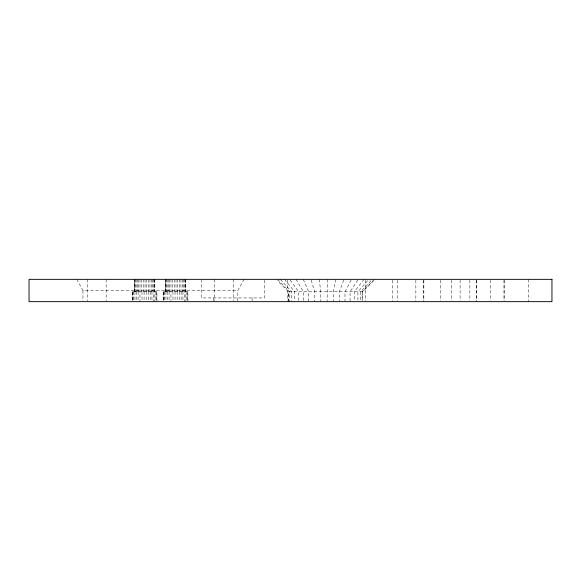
<?xml version="1.0" encoding="UTF-8"?>
<svg xmlns="http://www.w3.org/2000/svg" width="581" height="581" viewBox="0 0 581 581"><rect width="100%" height="100%" fill="white"/><g stroke="black" fill="none" stroke-linecap="round" stroke-linejoin="round"><path stroke-width="0.44" stroke-dasharray="2.9 2.18" d="M134.371 291.742L134.407 279.345L134.407 291.742M165.353 291.742L165.389 279.345L165.389 291.742M288.329 301.655L288.466 291.742L277.355 280.587M327.611 279.345L327.081 301.655M335.949 279.345L333.334 291.742L333.334 301.655M343.676 280.173L339.362 291.742L339.362 301.655M351.084 280.122L344.998 291.742L344.998 301.655M237.84 300.791L237.84 290.5L244.035 279.345M357.765 280.078L350.067 291.742L350.067 301.655M364.069 279.345L354.425 291.742L354.425 301.655M367.635 280.652L357.954 291.742L357.954 301.655M371.005 280.652L360.554 291.742L360.554 301.655M374.353 279.345L362.145 291.742L362.145 300.747M288.466 301.655L288.466 291.742L362.675 291.742L373.83 280.587M76.757 279.345L82.952 290.5L237.84 290.5M277.536 279.345L289.534 291.742L289.534 301.655M280.34 279.345L291.633 291.742L291.633 301.655M284.443 279.345L294.705 291.742L294.705 301.655M290.246 280.078L298.67 291.742L298.67 301.655M296.034 279.345L303.398 291.742L303.398 301.655M303.188 279.345L308.772 291.742L308.772 301.655M311.234 280.173L314.619 291.742L314.619 301.655M319.209 279.345L320.785 291.742L320.785 301.655M528.717 279.345L528.717 301.655M504.264 280.238L504.264 300.762M503.945 280.238L503.945 300.762M490.262 280.238L490.262 300.762M476.631 280.238L476.631 301.655M476.514 280.238L476.514 300.762M469.862 280.238L469.862 300.762M460.116 280.238L460.116 300.762M451.27 280.238L451.27 300.762M440.245 280.238L440.245 300.762M423.854 280.238L423.854 301.655M423.745 280.238L423.745 300.762M415.851 280.238L415.851 301.655M397.266 280.238L397.266 301.655M392.415 280.238L392.415 301.655M365.667 280.238L365.667 301.655M362.675 291.742L362.675 300.747M287.602 280.238L287.602 301.655M264.478 280.231L264.478 297.937L201.287 297.937L201.287 280.231M252.089 297.937L252.089 301.655M233.192 279.345L233.192 300.762M214.607 279.345L214.607 300.762M213.677 297.937L213.677 301.655M187.917 301.655L187.917 291.742L163.181 291.742L163.181 301.655M187.561 291.742L187.561 301.655M186.864 291.742L186.864 301.655M185.797 279.345L185.84 301.655M185.651 279.345L185.651 291.742M185.216 279.345L185.216 291.742M184.497 279.345L184.518 301.655M183.531 279.345L183.531 291.742M182.942 291.742L182.942 301.655M182.325 279.345L182.325 291.742M181.149 291.742L181.149 301.655M180.931 279.345L180.931 291.742M179.384 279.345L179.384 291.742M179.202 291.742L179.202 301.655M177.728 279.345L177.728 291.742M177.147 291.742L177.147 301.655M176.007 279.345L176.007 291.742M175.048 291.742L175.048 301.655M174.278 279.345L174.278 291.742M172.964 291.742L172.964 301.655M172.579 279.345L172.579 291.742M170.974 279.345L170.952 301.655M169.492 279.345L169.492 291.742M169.078 291.742L169.078 301.655M168.192 279.345L168.192 291.742M167.386 291.742L167.386 301.655M167.103 279.345L167.103 291.742M166.26 279.345L166.26 291.742M165.934 291.742L165.934 301.655M165.679 279.345L165.679 291.742M164.757 291.742L164.757 301.655M163.893 291.742L163.893 301.655M163.363 291.742L163.363 301.655M156.943 301.655L156.943 291.742L132.207 291.742L132.207 301.655M156.587 291.742L156.587 300.747M155.89 291.742L155.89 301.655M154.822 279.345L154.866 301.655M154.669 279.345L154.669 291.742M154.234 279.345L154.234 291.742M153.522 279.345L153.544 301.655M152.549 279.345L152.549 291.742M151.961 291.742L151.961 301.655M151.35 279.345L151.35 291.742M150.174 291.742L150.174 301.655M149.956 279.345L149.956 291.742M148.409 279.345L148.409 291.742M148.228 291.742L148.228 301.655M146.746 279.345L146.746 291.742M146.172 291.742L146.172 301.655M145.032 279.345L145.032 291.742M144.073 291.742L144.073 301.655M143.296 279.345L143.296 291.742M141.982 291.742L141.982 301.655M141.604 279.345L141.604 291.742M139.992 279.345L139.977 301.655M138.518 279.345L138.518 291.742M138.096 291.742L138.096 301.655M137.218 279.345L137.218 291.742M136.412 291.742L136.412 301.655M136.128 279.345L136.128 291.742M135.279 279.345L135.279 291.742M134.952 291.742L134.952 301.655M134.705 279.345L134.705 291.742M133.775 291.742L133.775 301.655M132.911 291.742L132.911 301.655M132.381 291.742L132.381 301.655M106.185 279.345L106.156 300.762M87.629 279.345L87.6 300.762M82.952 290.5L82.952 300.791"/><path stroke-width="0.87" d="M551.95 279.345L29.05 279.345L29.05 301.655L551.95 301.655L551.95 279.345"/></g></svg>
